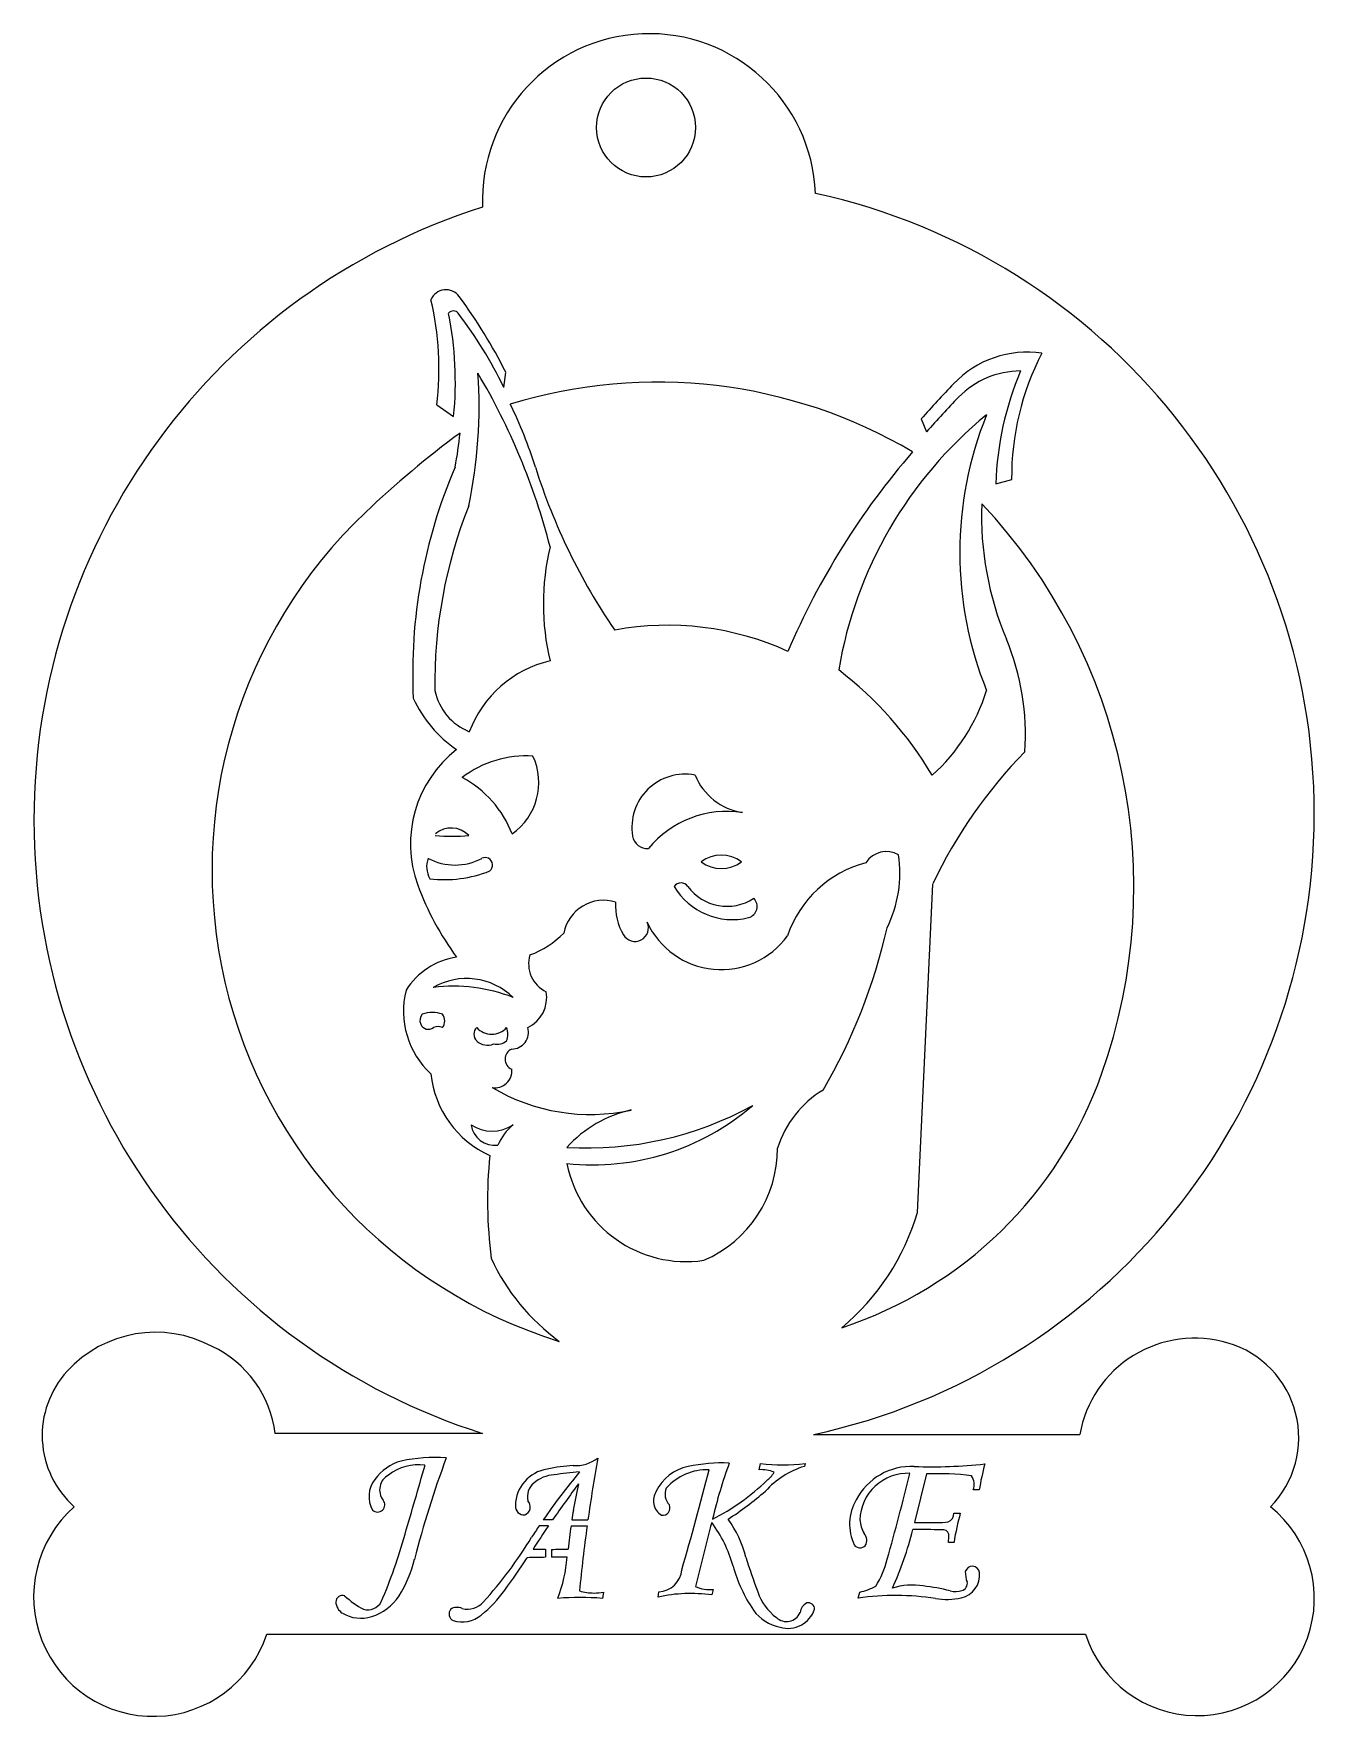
# Model space of a CAD drawing. Header units: inches. Extents: x -5.18 to 3.24, y -0.61 to 4.58.
# Drawn here: x -0.71 to 3.24, y -0.61 to 4.58 of the extents above; entities that cross this region are included whole.
import ezdxf

# ---------------------------------------------------------------- set-up
doc = ezdxf.new("R2010")
doc.units = ezdxf.units.IN
doc.header["$MEASUREMENT"] = 0
doc.layers.add('WHITE', color=7, linetype='Continuous')

msp = doc.modelspace()

# ---------------------------------------------------------------- linework, layer by layer
at = {"color": 7, "linetype": 'Continuous'}
for p, q in [((0.7439, 3.4851), (0.7502, 3.5315)), ((0.5372, 3.431), (0.5893, 3.3959)), ((2.0302, 3.3879), (2.047, 3.3482)), ((2.2605, 3.1883), (2.3092, 3.2017)), ((2.0189, 0.9425), (2.0661, 1.9547)), ((0.6786, 0.2615), (0.039, 0.2615)), ((1.6989, 0.2583), (2.5191, 0.2583)), ((0.8818, -0.0231), (0.8529, -0.0231)), ((0.8943, -0.0049), (0.8652, -0.0049)), ((0.9511, -0.0231), (1.0006, -0.0231)), ((0.9537, -0.0049), (1.0031, -0.0049)), ((0.8728, -0.0956), (0.8728, -0.1202)), ((0.8906, -0.0957), (0.8906, -0.12)), ((0.0134, -0.3575), (2.537, -0.3575))]:
    msp.add_line(p, q, dxfattribs=at)
msp.add_circle((1.1823, 4.2861), 0.1524, dxfattribs=at)
for centre, radius, start, end in [((1.1916, 4.0617), 0.5135, 2.3713, 182.3713), ((1.2845, 2.1713), 1.9574, 282.223, 77.6047), ((1.2778, 2.151), 1.9822, 107.5966, 252.4034), ((0.5657, 3.7357), 0.0503, 36.3039, 157.0452), ((-0.3901, 3.5428), 0.934, 353.1266, 13.1481), ((-0.7445, 2.7731), 1.6761, 26.9045, 36.3039), ((0.5887, 3.7021), 0.0187, 37.1224, 142.8776), ((-0.4956, 3.502), 1.0901, 354.4111, 11.1779), ((-0.508, 2.872), 1.3941, 26.0918, 37.1224), ((2.3567, 3.2811), 0.3124, 81.5462, 136.4344), ((3.1283, 3.2102), 0.8192, 152.3644, 180.5916), ((-0.8206, 3.4264), 1.4883, 348.1326, 3.9305), ((-1.0866, 2.4874), 2.037, 14.3944, 30.7369), ((2.3376, 3.2669), 0.2688, 90.3051, 135.5449), ((3.2502, 3.1532), 0.9908, 157.2872, 177.9703), ((1.2172, 1.9546), 1.5468, 59.4338, 107.0464), ((5.5972, 0.1989), 4.7847, 136.4344, 138.2026), ((-0.4882, 2.8204), 1.3941, 17.4776, 26.0918), ((3.8192, 1.8133), 2.3445, 135.5449, 139.1031), ((3.0486, 2.402), 1.2901, 129.2727, 170.5302), ((3.2822, 2.9758), 1.133, 157.9704, 202.0296), ((2.4003, 0.9081), 3.0238, 126.3239, 133.5146), ((-0.4758, 3.4505), 1.0901, 348.8221, 354.4111), ((3.776, 1.7516), 2.3445, 139.1031, 156.8945), ((2.067, 2.605), 1.604, 156.714, 182.7932), ((2.6488, 3.8082), 1.8948, 197.4776, 214.4232), ((2.0123, 2.5732), 1.4812, 158.3191, 180.8634), ((3.2069, 3.0915), 0.9908, 177.9703, 202.7128), ((0.9633, 1.9457), 1.7225, 340.4185, 43.2814), ((1.3656, 1.9979), 1.5211, 133.5146, 252.7546), ((1.6231, 2.818), 0.7574, 166.5803, 193.4197), ((1.2489, 1.8576), 0.8944, 65.5178, 100.5025), ((1.5943, 2.4165), 0.7574, 355.8735, 22.7128), ((0.9665, 2.2999), 0.3516, 103.1638, 159.3087), ((1.0759, 1.7016), 1.1503, 30.7474, 52.5087), ((0.7033, 2.5871), 0.1758, 191.9109, 248.0559), ((1.6673, 2.7286), 0.592, 312.1519, 342.5305), ((0.8158, 2.6883), 0.3863, 204.6958, 235.7476), ((0.8243, 2.0783), 0.3681, 127.8602, 200.1535), ((0.8122, 2.0264), 0.3231, 86.1887, 127.4081), ((0.6578, 2.2675), 0.1939, 305.2339, 24.8248), ((3.4214, 1.3136), 1.4993, 135.6292, 154.6838), ((0.4564, 1.9873), 0.3361, 21.2453, 61.6549), ((1.3024, 2.1294), 0.1638, 79.1129, 189.4237), ((1.5088, 2.3624), 0.1897, 202.366, 261.1221), ((1.4314, 1.8672), 0.3115, 81.1221, 140.8477), ((0.582, 2.0523), 0.075, 43.7233, 130.9289), ((0.5845, 2.6564), 0.5547, 264.6522, 275.3478), ((1.1866, 2.1102), 0.0464, 189.4237, 274.0503), ((0.5803, 2.0078), 0.0743, 159.4909, 209.7051), ((0.5935, 2.1889), 0.1758, 241.9275, 298.0725), ((0.6865, 2.0144), 0.022, 61.9275, 118.0725), ((0.6858, 2.0132), 0.0234, 308.3937, 61.9275), ((1.4142, 1.9401), 0.1034, 53.1301, 126.8699), ((1.4142, 2.1055), 0.1034, 233.1301, 306.8699), ((1.9231, 1.9798), 0.075, 60.0476, 147.2532), ((1.5855, 1.9886), 0.3792, 333.6055, 8.5148), ((0.5619, 2.341), 0.3728, 262.8919, 291.7994), ((1.9504, 1.6806), 0.3516, 104.8884, 161.0334), ((1.3208, 2.2605), 0.8969, 200.1535, 216.3542), ((1.2901, 1.9323), 0.0256, 36.1863, 143.8137), ((1.4479, 2.0519), 0.2068, 210.3377, 284.0775), ((1.4318, 2.0359), 0.1499, 216.1863, 303.392), ((1.0515, 1.779), 0.1254, 72.8274, 168.6774), ((1.2643, 1.8875), 0.1762, 176.3364, 210.4595), ((1.4896, 1.8855), 0.0353, 284.0775, 45.6245), ((1.1481, 1.8192), 0.0414, 210.4595, 24.9892), ((1.4141, 1.9431), 0.252, 204.9892, 323.9688), ((0.2104, 2.2065), 1.7578, 329.7065, 347.3013), ((0.7354, 1.9876), 0.2667, 289.4843, 316.3858), ((0.6292, 1.5113), 0.2197, 98.0444, 148.1596), ((0.9156, 1.7087), 0.0953, 163.2534, 244.5154), ((0.6289, 1.4565), 0.2068, 45.9253, 119.665), ((0.6993, 1.5632), 0.2647, 166.0138, 227.0558), ((0.5881, 1.1337), 0.5063, 68.6098, 96.9805), ((0.7727, 1.6051), 0.1034, 296.0408, 9.7805), ((0.5237, 1.4632), 0.0956, 71.0754, 108.9246), ((0.5144, 1.5343), 0.0291, 138.3865, 203.1294), ((0.5118, 1.5332), 0.0263, 203.1294, 307.0607), ((0.5412, 1.4839), 0.0315, 64.5252, 115.4748), ((0.5276, 1.5329), 0.0341, 322.6227, 37.3773), ((0.6793, 1.4916), 0.0279, 132.1233, 227.8767), ((0.7066, 1.5529), 0.0614, 221.5339, 318.4661), ((0.6927, 1.4916), 0.0633, 340.9317, 19.0683), ((0.7684, 1.4979), 0.0517, 269.7994, 16.0596), ((0.6938, 1.5075), 0.0494, 227.8767, 291.8955), ((0.7223, 1.5106), 0.0499, 258.3825, 307.3158), ((0.7812, 1.4152), 0.0336, 112.6199, 247.3801), ((0.8288, 1.4017), 0.3115, 185.936, 245.6617), ((0.7169, 1.3786), 0.0517, 259.909, 6.1692), ((1.3898, 1.794), 1.2698, 288.1503, 340.4185), ((1.01, 1.8352), 0.5907, 239.2307, 282.3679), ((1.8959, 1.0436), 0.3231, 121.2626, 162.482), ((1.0002, 2.2026), 1.0614, 266.6653, 298.7609), ((1.0178, 1.8448), 0.7557, 263.9753, 310.7328), ((1.2166, 0.8928), 0.3742, 102.3679, 138.0215), ((0.7171, 1.2242), 0.075, 188.8781, 276.0837), ((0.7079, 1.3102), 0.1172, 236.4038, 303.5962), ((0.8916, 1.0731), 0.1833, 130.4409, 155.319), ((1.212, 1.14), 0.3757, 293.3239, 0.1208), ((2.1598, 0.9795), 1.4659, 174.5824, 186.9848), ((1.3062, 1.1659), 0.3748, 191.1641, 278.3697), ((1.3149, 1.151), 0.7343, 309.851, 343.4964), ((1.3058, 1.0798), 0.6624, 204.8662, 233.8068), ((-0.3296, 0.2042), 0.3691, 61.8367, 137.5796), ((-0.3009, 0.2195), 0.3426, 7.0465, 64.8552), ((2.8737, 0.1949), 0.3602, 73.3883, 169.8722), ((2.8897, 0.2485), 0.3043, 315.4989, 73.3883), ((-0.3853, 0.2551), 0.2937, 137.5796, 228.4756), ((-0.3366, -0.2417), 0.3687, 131.3144, 341.6881), ((2.8809, -0.2468), 0.3613, 197.8541, 51.3062)]:
    msp.add_arc(centre, radius, start, end, dxfattribs=at)
at = {"layer": 'WHITE', "color": 7, "linetype": 'Continuous'}
for p, q in [((1.5308, 0.1495), (1.5352, 0.1685)), ((1.6723, 0.1685), (1.6703, 0.1601)), ((2.0469, 0.1366), (2.0093, -0.0134)), ((2.2088, 0.0874), (2.1908, 0.0874)), ((2.1314, 0.0161), (2.1508, 0.0161)), ((2.0093, -0.0134), (2.0789, -0.0134)), ((2.1314, -0.0742), (2.1141, -0.0742)), ((1.0512, -0.2273), (1.0478, -0.2467)), ((1.2193, -0.2427), (1.2214, -0.2264)), ((1.389, -0.2193), (1.3846, -0.2363)), ((1.8359, -0.2462), (1.8413, -0.2275))]:
    msp.add_line(p, q, dxfattribs=at)
for centre, radius, start, end in [((0.47, 0.0295), 0.1531, 106.1676, 143.9801), ((0.4818, 0.0125), 0.1527, 82.7996, 127.7511), ((0.5317, -0.3283), 0.5155, 86.134, 101.6796), ((-19.3441, 5.7817), 20.6249, 343.57854, 344.19432), ((3.528, -0.9163), 3.16, 159.5842, 165.5262), ((0.9737, -0.262), 0.4245, 92.1309, 103.0528), ((0.9634, 0.2782), 0.1161, 267.2958, 307.1525), ((6.0675, -0.7154), 5.114, 169.8527, 172.0145), ((1.3405, 0.0211), 0.1412, 101.8111, 153.7885), ((1.4177, -0.3291), 0.4998, 87.5675, 102.2489), ((2.7832, -0.3246), 1.4326, 159.7905, 167.0173), ((1.6038, 0.7487), 0.5842, 263.2626, 276.7374), ((1.751, -0.0994), 0.2717, 107.2883, 137.6371), ((2.0002, -0.0328), 0.1926, 87.3556, 152.2318), ((2.063, 1.6754), 1.5168, 267.9635, 276.1741), ((3.364, -0.1204), 1.1737, 165.8058, 169.8058), ((0.4141, 0.067), 0.0859, 142.289, 209.198), ((0.413, 0.0877), 0.0518, 118.4089, 218.0113), ((0.8948, 0.0376), 0.1151, 98.4677, 179.1371), ((0.8712, 0.0658), 0.0548, 129.731, 192.7203), ((0.9063, 0.0281), 0.1064, 94.0764, 131.269), ((2.5173, -1.1402), 2.0045, 140.2017, 145.5029), ((4.0377, -2.1817), 3.8236, 143.2404, 145.2983), ((1.1068, -1.3879), 1.5362, 94.841, 97.7835), ((1.9027, -0.1204), 0.9556, 166.2618, 171.2779), ((1.3702, -0.0178), 0.1674, 87.8806, 138.5916), ((-8.4039, 2.6441), 10.0934, 343.87825, 345.6915), ((1.065, 0.6261), 0.7067, 297.1305, 313.8458), ((1.5392, 0.059), 0.0909, 65.4862, 95.316), ((1.5045, 0.1834), 0.0836, 306.8037, 330.1204), ((1.989, -0.0088), 0.1475, 87.5237, 178.4922), ((-5.3162, 1.9256), 7.5268, 344.17957, 346.26533), ((2.085, -0.6403), 0.7778, 82.5578, 92.8014), ((2.1451, 0.1041), 0.0486, 339.8732, 33.5009), ((0.3545, 0.0417), 0.0226, 227.1907, 38.4102), ((0.7995, 0.0351), 0.0261, 289.5227, 45.7728), ((1.2577, 0.0543), 0.0527, 146.3582, 238.1894), ((1.2885, 0.0743), 0.0477, 157.0032, 223.9286), ((0.841, 0.9076), 1.0872, 303.1282, 310.7235), ((1.9608, -0.0183), 0.1511, 150.1206, 204.945), ((0.806, 0.0367), 0.0264, 174.277, 274.9767), ((3.7829, -0.4222), 2.8598, 171.0134, 171.6101), ((1.2333, 0.0321), 0.0228, 261.5227, 23.7297), ((2.1043, 0.0149), 0.0271, 289.8999, 2.611), ((3.1729, -0.2501), 1.0562, 165.4008, 170.4097), ((-1.1429, 0.3905), 1.6422, 336.7525, 344.4777), ((2.5173, -1.1402), 2.0045, 146.1296, 147.3405), ((4.0377, -2.1817), 3.8236, 145.6283, 146.9183), ((3.7829, -0.4222), 2.8598, 171.9773, 173.4235), ((6.0675, -0.7154), 5.114, 172.2197, 174.4856), ((6.3909, -1.3758), 5.1885, 164.7718, 167.0166), ((1.0653, -0.2528), 0.3993, 15.3473, 36.9163), ((1.1557, -0.2052), 0.345, 14.3774, 35.9086), ((1.9467, 0.0042), 0.1055, 184.9483, 208.8433), ((1.8319, -0.0681), 0.0309, 328.0841, 43.6858), ((1.0235, 0.2043), 1.0094, 335.4174, 346.2996), ((2.0264, -3.1985), 3.1637, 88.7939, 90.4021), ((2.0841, 0.1395), 0.153, 268.0871, 281.1237), ((2.0974, -0.0539), 0.019, 13.8351, 103.258), ((1.8655, -0.0447), 0.2504, 353.2398, 358.9237), ((-0.2799, 0.6137), 1.2973, 317.7684, 328.7939), ((0.888, 1.3872), 1.4829, 267.915, 269.4147), ((0.888, 1.3872), 1.4829, 270.1036, 272.085), ((1.8421, -0.0674), 0.0234, 218.7261, 313.2905), ((0.1166, -0.0455), 0.3609, 327.5237, 347.0377), ((-0.7399, 0.8829), 1.8516, 323.3995, 327.15), ((0.9344, -4.266), 4.1462, 90.8507, 91.6403), ((0.9344, -4.266), 4.1462, 89.938, 90.6043), ((0.5048, -0.0889), 0.4351, 338.7463, 355.9366), ((1.8969, -0.0235), 0.4633, 195.4754, 214.0566), ((2.9269, 0.316), 1.5016, 196.8599, 201.1899), ((1.6713, -0.0675), 0.2609, 326.987, 346.9674), ((2.1879, -0.1704), 0.0226, 9.529, 164.2401), ((1.2188, -0.1524), 0.0741, 272.0032, 355.1114), ((2.0039, -0.4056), 0.1999, 80.5566, 108.2022), ((2.1387, -0.175), 0.0719, 282.1771, 6.721), ((2.1495, -0.2007), 0.0231, 286.2243, 12.3613), ((2.2403, -0.1669), 0.0741, 177.9606, 202.9584), ((0.247, -0.2585), 0.0208, 72.1608, 178.1703), ((0.2675, -0.2564), 0.0414, 181.9328, 238.9809), ((0.4242, -0.0602), 0.2471, 226.2502, 242.8932), ((0.3248, -0.2349), 0.0471, 253.7904, 331.1052), ((0.2873, -0.1492), 0.1613, 287.8259, 326.0385), ((0.6324, -0.216), 0.0642, 254.8707, 318.7534), ((0.4582, -0.0237), 0.3495, 308.2418, 325.6169), ((0.9791, -1.1232), 0.8792, 85.5179, 94.4821), ((1.0255, -0.047), 0.1834, 254.7321, 269.0077), ((1.0209, -0.0795), 0.1509, 270.5313, 281.5569), ((1.3197, -0.6942), 0.4625, 81.9351, 102.5333), ((1.3785, -0.1178), 0.102, 244.8009, 275.924), ((1.6816, -0.1752), 0.1631, 198.4388, 233.3041), ((1.9514, -1.0648), 0.8268, 81.428, 98.0307), ((1.7938, -0.0226), 0.2104, 283.0528, 297.2347), ((1.9557, -0.888), 0.6844, 76.1409, 83.2025), ((2.1087, -0.0235), 0.2264, 261.3395, 281.5159), ((2.1367, -0.1593), 0.0664, 255.0721, 286.8496), ((0.3031, -0.1992), 0.1088, 238.4576, 287.932), ((0.5981, -0.2947), 0.023, 142.431, 243.0294), ((0.6001, -0.3103), 0.0359, 64.3698, 124.4096), ((0.6158, -0.2289), 0.0908, 251.9492, 310.2831), ((1.6202, -0.2064), 0.1317, 215.5659, 259.2049), ((1.6152, -0.2728), 0.0454, 226.8039, 336.7129), ((1.6199, -0.2531), 0.0862, 253.5612, 341.841), ((1.6964, -0.2959), 0.0398, 118.3797, 172.5535), ((1.6824, -0.2798), 0.0195, 359.5186, 104.454)]:
    msp.add_arc(centre, radius, start, end, dxfattribs=at)

doc.saveas('drawing.dxf')
